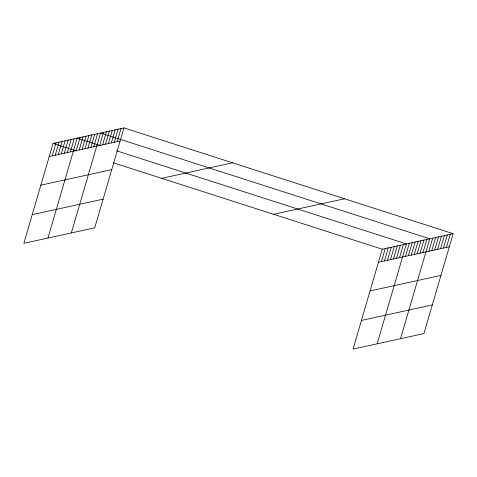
<?xml version="1.0" encoding="UTF-8"?>
<svg xmlns="http://www.w3.org/2000/svg" width="477" height="477" viewBox="0 0 477 477"><rect width="100%" height="100%" fill="white"/><g stroke="black" fill="none" stroke-linecap="round" stroke-linejoin="round"><path stroke-width="0.72" d="M123.948 127.908L53.06 143.428L23.85 243.318L94.738 227.791L123.948 127.908L453.15 233.682L423.94 333.572L353.052 349.092L382.262 249.209L453.15 233.682M52.249 155.854L56.071 142.772M55.26 155.192L59.082 142.11M58.272 154.53L62.099 141.448M61.283 153.874L65.111 140.793M64.3 153.212L68.122 140.131M67.311 152.551L71.139 139.469M70.322 151.895L74.15 138.813M47.95 238.041L77.161 138.151L100.635 145.694M76.26 150.595L80.088 137.513M79.188 149.951L83.01 136.869M82.11 149.313L85.938 136.231M85.031 148.669L88.859 135.587M87.959 148.031L91.781 134.949M90.88 147.387L94.708 134.311M93.808 146.749L97.63 133.667M71.347 232.913L100.558 133.029L429.753 238.804L400.549 338.694M99.657 145.467L103.479 132.385M102.579 144.829L106.407 131.747M105.5 144.185L109.328 131.109M108.428 143.547L112.25 130.465M111.35 142.909L115.178 129.827M114.277 142.265L118.099 129.184M117.199 141.627L121.027 128.546M381.445 261.629L385.273 248.547M384.462 260.967L388.284 247.891M387.473 260.311L391.295 247.229M390.484 259.649L394.312 246.567M393.501 258.987L397.323 245.911M396.512 258.331L400.334 245.25M399.523 257.669L403.351 244.588M377.152 343.816L406.362 243.932L116.728 150.863M405.462 256.37L409.284 243.288M408.384 255.732L412.211 242.65M411.311 255.088L415.133 242.006M414.233 254.45L418.061 241.368M417.16 253.806L420.982 240.73M420.082 253.168L423.91 240.086M423.01 252.53L426.832 239.448M428.853 251.248L432.681 238.166M431.78 250.604L435.602 237.522M434.702 249.966L438.53 236.884M437.63 249.322L441.452 236.246M440.551 248.684L444.379 235.602M443.479 248.046L447.301 234.964M446.4 247.402L450.228 234.32M49.232 156.51L120.126 140.983M40.855 185.159L111.749 169.633M161.697 178.338L232.585 162.812M32.227 214.674L103.115 199.147M273.625 214.298L344.513 198.778M378.434 262.29L449.322 246.764M370.057 290.934L440.951 275.408M361.429 320.449L432.317 304.922M53.06 143.428L76.529 150.97M113.413 162.824L382.262 249.209"/></g></svg>
